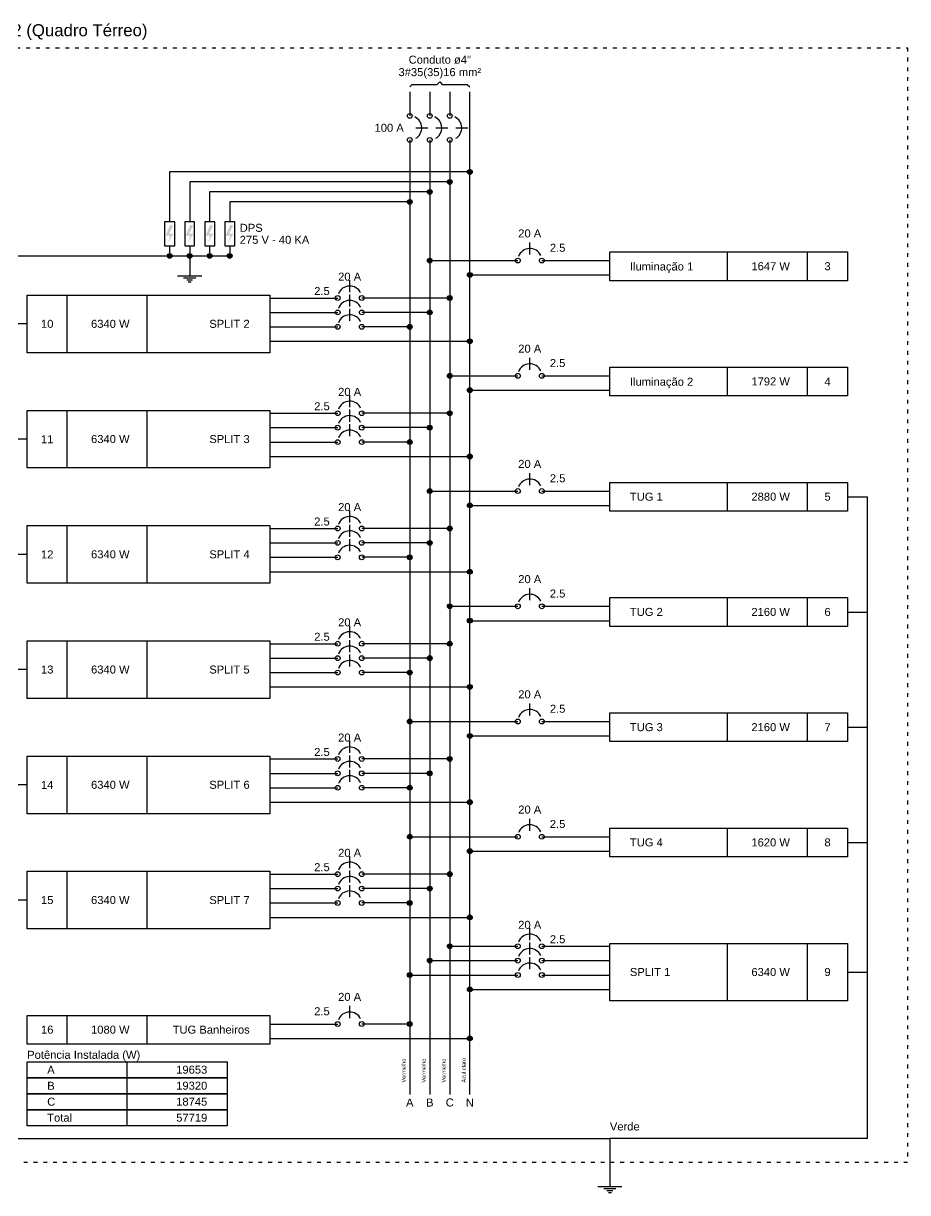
# Model space of a CAD drawing. Extents: x -47 to 87, y -70 to 0.
# Drawn here: x 63.3 to 86.7, y -52.55 to -21.6 of the extents above; entities that cross this region are included whole.
import ezdxf

# ---------------------------------------------------------------- set-up
doc = ezdxf.new("R2010")
doc.units = 0
doc.header["$MEASUREMENT"] = 0
doc.linetypes.add('DOT2', pattern=[3.175, 0, -3.175])
for name, color, linetype in [('DI-BARRAMENTO_FASE_1', 6, 'CONTINUOUS'), ('DI-BARRAMENTO_FASE_2', 6, 'CONTINUOUS'), ('DI-BARRAMENTO_FASE_3', 6, 'CONTINUOUS'), ('DI-BARRAMENTO_NEUTRO', 6, 'CONTINUOUS'), ('DI-DISJUNTOR', 1, 'CONTINUOUS'), ('DI-FIOS', 3, 'CONTINUOUS'), ('DI-LINHAS_DO_DIAGRAMA', 9, 'CONTINUOUS'), ('DI-PONTILHADO', 7, 'CONTINUOUS'), ('DI-TEXTOS_DO_DIAGRAMA', 7, 'CONTINUOUS'), ('DI-TÍTULO_DO_DIAGRAMA', 3, 'CONTINUOUS')]:
    doc.layers.add(name, color=color, linetype=linetype)
doc.styles.add('ARIAL', font='')
doc.styles.get('ARIAL').set_extended_font_data('Arial')

msp = doc.modelspace()

# ---------------------------------------------------------------- hatches: boundary and pattern name
at = {"layer": 'DI-TEXTOS_DO_DIAGRAMA', "linetype": 'CONTINUOUS'}
for points in [[(67.183, -26.924), (67.257, -26.956), (67.152, -27.165), (67.268, -27.165), (67.109, -27.419), (67.183, -27.216), (67.061, -27.216), (67.183, -26.924)], [(67.713, -26.924), (67.787, -26.956), (67.681, -27.165), (67.797, -27.165), (67.639, -27.419), (67.713, -27.216), (67.591, -27.216), (67.713, -26.924)], [(68.242, -26.924), (68.316, -26.956), (68.21, -27.165), (68.327, -27.165), (68.168, -27.419), (68.242, -27.216), (68.121, -27.216), (68.242, -26.924)], [(68.772, -26.924), (68.846, -26.956), (68.74, -27.165), (68.856, -27.165), (68.698, -27.419), (68.772, -27.216), (68.65, -27.216), (68.772, -26.924)]]:
    msp.add_hatch(color=256, dxfattribs=at).paths.add_polyline_path(points)

# ---------------------------------------------------------------- linework, layer by layer
at = {"layer": 'DI-BARRAMENTO_FASE_1', "linetype": 'CONTINUOUS'}
for p, q in [((73.521, -23.412), (73.521, -24.048)), ((73.521, -24.683), (73.521, -49.951))]:
    msp.add_line(p, q, dxfattribs=at)
at = {"layer": 'DI-BARRAMENTO_FASE_2', "linetype": 'CONTINUOUS'}
for p, q in [((74.051, -23.412), (74.051, -24.048)), ((74.051, -24.683), (74.051, -49.951))]:
    msp.add_line(p, q, dxfattribs=at)
at = {"layer": 'DI-BARRAMENTO_FASE_3', "linetype": 'CONTINUOUS'}
for p, q in [((74.58, -23.412), (74.58, -24.048)), ((74.58, -24.683), (74.58, -49.951))]:
    msp.add_line(p, q, dxfattribs=at)
at = {"layer": 'DI-BARRAMENTO_NEUTRO', "linetype": 'CONTINUOUS'}
msp.add_line((75.11, -49.951), (75.11, -23.412), dxfattribs=at)
at = {"layer": 'DI-DISJUNTOR', "linetype": 'CONTINUOUS'}
for p, q in [((73.68, -24.365), (73.998, -24.365)), ((74.21, -24.365), (74.528, -24.365)), ((74.739, -24.365), (75.057, -24.365)), ((76.698, -27.718), (76.698, -27.401)), ((71.933, -28.709), (71.933, -28.392)), ((71.933, -29.091), (71.933, -28.773)), ((71.933, -29.472), (71.933, -29.154)), ((76.698, -30.768), (76.698, -30.45)), ((71.933, -31.759), (71.933, -31.442)), ((71.933, -32.141), (71.933, -31.823)), ((71.933, -32.522), (71.933, -32.204)), ((76.698, -33.818), (76.698, -33.5)), ((71.933, -34.809), (71.933, -34.492)), ((71.933, -35.191), (71.933, -34.873)), ((71.933, -35.572), (71.933, -35.254)), ((76.698, -36.868), (76.698, -36.55)), ((71.933, -37.859), (71.933, -37.541)), ((71.933, -38.24), (71.933, -37.923)), ((71.933, -38.622), (71.933, -38.304)), ((76.698, -39.918), (76.698, -39.6)), ((71.933, -40.909), (71.933, -40.591)), ((71.933, -41.29), (71.933, -40.973)), ((71.933, -41.672), (71.933, -41.354)), ((76.698, -42.968), (76.698, -42.65)), ((71.933, -43.959), (71.933, -43.641)), ((71.933, -44.34), (71.933, -44.023)), ((71.933, -44.721), (71.933, -44.404)), ((76.698, -45.865), (76.698, -45.547)), ((76.698, -46.246), (76.698, -45.929)), ((76.698, -46.628), (76.698, -46.31)), ((71.933, -47.924), (71.933, -47.606))]:
    msp.add_line(p, q, dxfattribs=at)
for points in [[(67.035, -26.854), (67.035, -27.489), (67.3, -27.489), (67.3, -26.854), (67.035, -26.854)], [(67.565, -26.854), (67.565, -27.489), (67.829, -27.489), (67.829, -26.854), (67.565, -26.854)], [(68.094, -26.854), (68.094, -27.489), (68.359, -27.489), (68.359, -26.854), (68.094, -26.854)], [(68.624, -26.854), (68.624, -27.489), (68.888, -27.489), (68.888, -26.854), (68.624, -26.854)]]:
    msp.add_lwpolyline(points, close=True, dxfattribs=at)
for centre in [(73.521, -24.048), (74.051, -24.048), (74.58, -24.048), (73.521, -24.683), (74.051, -24.683), (74.58, -24.683), (76.381, -27.877), (77.016, -27.877), (71.615, -28.868), (72.251, -28.868), (71.615, -29.25), (72.251, -29.25), (71.615, -29.631), (72.251, -29.631), (76.381, -30.927), (77.016, -30.927), (71.615, -31.918), (72.251, -31.918), (71.615, -32.299), (72.251, -32.299), (71.615, -32.681), (72.251, -32.681), (76.381, -33.977), (77.016, -33.977), (71.615, -34.968), (72.251, -34.968), (71.615, -35.349), (72.251, -35.349), (71.615, -35.731), (72.251, -35.731), (76.381, -37.027), (77.016, -37.027), (71.615, -38.018), (72.251, -38.018), (71.615, -38.399), (72.251, -38.399), (71.615, -38.781), (72.251, -38.781), (76.381, -40.077), (77.016, -40.077), (71.615, -41.068), (72.251, -41.068), (71.615, -41.449), (72.251, -41.449), (71.615, -41.83), (72.251, -41.83), (76.381, -43.127), (77.016, -43.127), (71.615, -44.118), (72.251, -44.118), (71.615, -44.499), (72.251, -44.499), (71.615, -44.88), (72.251, -44.88), (76.381, -46.024), (77.016, -46.024), (76.381, -46.405), (77.016, -46.405), (76.381, -46.786), (77.016, -46.786), (71.615, -48.083), (72.251, -48.083)]:
    msp.add_circle(centre, 0.0635, dxfattribs=at)
for centre, start, end in [((73.521, -24.365), 300, 65), ((74.051, -24.365), 300, 65), ((74.58, -24.365), 300, 65), ((76.698, -27.877), 25, 160), ((71.933, -28.868), 25, 160), ((71.933, -29.25), 25, 160), ((71.933, -29.631), 25, 160), ((76.698, -30.927), 25, 160), ((71.933, -31.918), 25, 160), ((71.933, -32.299), 25, 160), ((71.933, -32.681), 25, 160), ((76.698, -33.977), 25, 160), ((71.933, -34.968), 25, 160), ((71.933, -35.349), 25, 160), ((71.933, -35.731), 25, 160), ((76.698, -37.027), 25, 160), ((71.933, -38.018), 25, 160), ((71.933, -38.399), 25, 160), ((71.933, -38.781), 25, 160), ((76.698, -40.077), 25, 160), ((71.933, -41.068), 25, 160), ((71.933, -41.449), 25, 160), ((71.933, -41.83), 25, 160), ((76.698, -43.127), 25, 160), ((71.933, -44.118), 25, 160), ((71.933, -44.499), 25, 160), ((71.933, -44.88), 25, 160), ((76.698, -46.024), 25, 160), ((76.698, -46.405), 25, 160), ((76.698, -46.786), 25, 160), ((71.933, -48.083), 25, 160)]:
    msp.add_arc(centre, 0.318, start, end, dxfattribs=at)
at = {"layer": 'DI-FIOS', "linetype": 'CONTINUOUS'}
for p, q in [((75.11, -25.53), (67.167, -25.53)), ((67.167, -25.53), (67.167, -26.854)), ((74.58, -25.795), (67.697, -25.795)), ((67.697, -25.795), (67.697, -26.854)), ((74.051, -26.06), (68.226, -26.06)), ((68.226, -26.06), (68.226, -26.854)), ((73.521, -26.325), (68.756, -26.325)), ((68.756, -26.325), (68.756, -26.854)), ((67.167, -27.489), (67.167, -27.754)), ((67.697, -27.489), (67.697, -27.754)), ((68.226, -27.489), (68.226, -27.754)), ((68.756, -27.489), (68.756, -27.754)), ((62.868, -27.754), (68.756, -27.754)), ((67.697, -27.754), (67.697, -28.284)), ((67.379, -28.284), (68.015, -28.284)), ((67.538, -28.337), (67.856, -28.337)), ((67.618, -28.39), (67.776, -28.39)), ((67.657, -28.442), (67.737, -28.442)), ((63.397, -29.555), (62.868, -29.555)), ((63.397, -32.604), (62.868, -32.604)), ((85.107, -34.129), (85.636, -34.129)), ((85.636, -51.116), (85.636, -34.129)), ((63.397, -35.654), (62.868, -35.654)), ((85.107, -37.179), (85.636, -37.179)), ((63.397, -38.704), (62.868, -38.704)), ((85.107, -40.229), (85.636, -40.229)), ((63.397, -41.754), (62.868, -41.754)), ((85.107, -43.279), (85.636, -43.279)), ((63.397, -44.804), (62.868, -44.804)), ((85.107, -46.71), (85.636, -46.71)), ((62.868, -51.116), (78.816, -51.116)), ((78.816, -51.116), (78.816, -52.386)), ((85.636, -51.116), (78.816, -51.116)), ((78.499, -52.386), (79.134, -52.386)), ((78.658, -52.44), (78.975, -52.44)), ((78.737, -52.492), (78.896, -52.492)), ((78.777, -52.545), (78.856, -52.545))]:
    msp.add_line(p, q, dxfattribs=at)
at = {"layer": 'DI-FIOS', "linetype": 'CONTINUOUS', "const_width": 0.0635}
for points in [[(75.142, -25.53, 1), (75.078, -25.53, 1)], [(74.612, -25.795, 1), (74.549, -25.795, 1)], [(73.553, -26.325, 1), (73.49, -26.325, 1)], [(74.083, -26.06, 1), (74.019, -26.06, 1)], [(67.199, -27.754, 1), (67.136, -27.754, 1)], [(67.729, -27.754, 1), (67.665, -27.754, 1)], [(68.258, -27.754, 1), (68.195, -27.754, 1)], [(68.788, -27.754, 1), (68.724, -27.754, 1)]]:
    msp.add_lwpolyline(points, format="xyb", close=True, dxfattribs=at)
at = {"layer": 'DI-FIOS', "linetype": 'CONTINUOUS'}
for centre in [(75.11, -25.53), (74.58, -25.795), (73.521, -26.325), (74.051, -26.06), (67.167, -27.754), (67.697, -27.754), (68.226, -27.754), (68.756, -27.754)]:
    msp.add_circle(centre, 0.0635, dxfattribs=at)
at = {"layer": 'DI-LINHAS_DO_DIAGRAMA', "linetype": 'CONTINUOUS'}
for p, q in [((81.93, -28.411), (81.93, -27.648)), ((84.048, -28.411), (84.048, -27.648)), ((74.051, -27.877), (76.381, -27.877)), ((77.016, -27.877), (78.816, -27.877)), ((75.11, -28.258), (78.816, -28.258)), ((64.456, -30.317), (64.456, -28.792)), ((66.574, -30.317), (66.574, -28.792)), ((69.815, -28.868), (71.615, -28.868)), ((74.58, -28.868), (72.251, -28.868)), ((69.815, -29.25), (71.615, -29.25)), ((74.051, -29.25), (72.251, -29.25)), ((69.815, -29.631), (71.615, -29.631)), ((73.521, -29.631), (72.251, -29.631)), ((69.815, -30.012), (75.11, -30.012)), ((74.58, -30.927), (76.381, -30.927)), ((77.016, -30.927), (78.816, -30.927)), ((81.93, -31.461), (81.93, -30.698)), ((84.048, -31.461), (84.048, -30.698)), ((75.11, -31.308), (78.816, -31.308)), ((64.456, -33.367), (64.456, -31.842)), ((66.574, -33.367), (66.574, -31.842)), ((69.815, -31.918), (71.615, -31.918)), ((74.58, -31.918), (72.251, -31.918)), ((69.815, -32.299), (71.615, -32.299)), ((74.051, -32.299), (72.251, -32.299)), ((69.815, -32.681), (71.615, -32.681)), ((73.521, -32.681), (72.251, -32.681)), ((69.815, -33.062), (75.11, -33.062)), ((74.051, -33.977), (76.381, -33.977)), ((77.016, -33.977), (78.816, -33.977)), ((81.93, -34.511), (81.93, -33.748)), ((84.048, -34.511), (84.048, -33.748)), ((75.11, -34.358), (78.816, -34.358)), ((64.456, -36.417), (64.456, -34.892)), ((66.574, -36.417), (66.574, -34.892)), ((69.815, -34.968), (71.615, -34.968)), ((74.58, -34.968), (72.251, -34.968)), ((69.815, -35.349), (71.615, -35.349)), ((74.051, -35.349), (72.251, -35.349)), ((69.815, -35.731), (71.615, -35.731)), ((73.521, -35.731), (72.251, -35.731)), ((69.815, -36.112), (75.11, -36.112)), ((81.93, -37.56), (81.93, -36.798)), ((84.048, -37.56), (84.048, -36.798)), ((74.58, -37.027), (76.381, -37.027)), ((77.016, -37.027), (78.816, -37.027)), ((75.11, -37.408), (78.816, -37.408)), ((64.456, -39.467), (64.456, -37.942)), ((66.574, -39.467), (66.574, -37.942)), ((69.815, -38.018), (71.615, -38.018)), ((74.58, -38.018), (72.251, -38.018)), ((69.815, -38.399), (71.615, -38.399)), ((74.051, -38.399), (72.251, -38.399)), ((69.815, -38.781), (71.615, -38.781)), ((73.521, -38.781), (72.251, -38.781)), ((69.815, -39.162), (75.11, -39.162)), ((81.93, -40.61), (81.93, -39.848)), ((84.048, -40.61), (84.048, -39.848)), ((73.521, -40.077), (76.381, -40.077)), ((77.016, -40.077), (78.816, -40.077)), ((75.11, -40.458), (78.816, -40.458)), ((64.456, -42.517), (64.456, -40.992)), ((66.574, -42.517), (66.574, -40.992)), ((69.815, -41.068), (71.615, -41.068)), ((74.58, -41.068), (72.251, -41.068)), ((69.815, -41.449), (71.615, -41.449)), ((74.051, -41.449), (72.251, -41.449)), ((69.815, -41.83), (71.615, -41.83)), ((73.521, -41.83), (72.251, -41.83)), ((69.815, -42.212), (75.11, -42.212)), ((81.93, -43.66), (81.93, -42.898)), ((84.048, -43.66), (84.048, -42.898)), ((73.521, -43.127), (76.381, -43.127)), ((77.016, -43.127), (78.816, -43.127)), ((75.11, -43.508), (78.816, -43.508)), ((64.456, -45.567), (64.456, -44.042)), ((66.574, -45.567), (66.574, -44.042)), ((69.815, -44.118), (71.615, -44.118)), ((74.58, -44.118), (72.251, -44.118)), ((69.815, -44.499), (71.615, -44.499)), ((74.051, -44.499), (72.251, -44.499)), ((69.815, -44.88), (71.615, -44.88)), ((73.521, -44.88), (72.251, -44.88)), ((69.815, -45.262), (75.11, -45.262)), ((74.58, -46.024), (76.381, -46.024)), ((77.016, -46.024), (78.816, -46.024)), ((81.93, -47.473), (81.93, -45.948)), ((84.048, -47.473), (84.048, -45.948)), ((74.051, -46.405), (76.381, -46.405)), ((77.016, -46.405), (78.816, -46.405)), ((73.521, -46.786), (76.381, -46.786)), ((77.016, -46.786), (78.816, -46.786)), ((75.11, -47.168), (78.816, -47.168)), ((64.456, -48.617), (64.456, -47.854)), ((66.574, -48.617), (66.574, -47.854)), ((69.815, -48.083), (71.615, -48.083)), ((73.521, -48.083), (72.251, -48.083)), ((69.815, -48.464), (75.11, -48.464)), ((66.045, -49.506), (66.045, -49.082)), ((66.045, -49.93), (66.045, -49.506)), ((66.045, -50.353), (66.045, -49.93)), ((66.045, -50.777), (66.045, -50.353))]:
    msp.add_line(p, q, dxfattribs=at)
at = {"layer": 'DI-LINHAS_DO_DIAGRAMA', "linetype": 'CONTINUOUS', "const_width": 0.0635}
for points in [[(74.083, -27.877, 1), (74.019, -27.877, 1)], [(75.142, -28.258, 1), (75.078, -28.258, 1)], [(74.612, -28.868, 1), (74.549, -28.868, 1)], [(74.083, -29.25, 1), (74.019, -29.25, 1)], [(73.553, -29.631, 1), (73.49, -29.631, 1)], [(75.142, -30.012, 1), (75.078, -30.012, 1)], [(74.612, -30.927, 1), (74.549, -30.927, 1)], [(75.142, -31.308, 1), (75.078, -31.308, 1)], [(74.612, -31.918, 1), (74.549, -31.918, 1)], [(74.083, -32.299, 1), (74.019, -32.299, 1)], [(73.553, -32.681, 1), (73.49, -32.681, 1)], [(75.142, -33.062, 1), (75.078, -33.062, 1)], [(74.083, -33.977, 1), (74.019, -33.977, 1)], [(75.142, -34.358, 1), (75.078, -34.358, 1)], [(74.612, -34.968, 1), (74.549, -34.968, 1)], [(74.083, -35.349, 1), (74.019, -35.349, 1)], [(73.553, -35.731, 1), (73.49, -35.731, 1)], [(75.142, -36.112, 1), (75.078, -36.112, 1)], [(74.612, -37.027, 1), (74.549, -37.027, 1)], [(75.142, -37.408, 1), (75.078, -37.408, 1)], [(74.612, -38.018, 1), (74.549, -38.018, 1)], [(74.083, -38.399, 1), (74.019, -38.399, 1)], [(73.553, -38.781, 1), (73.49, -38.781, 1)], [(75.142, -39.162, 1), (75.078, -39.162, 1)], [(73.553, -40.077, 1), (73.49, -40.077, 1)], [(75.142, -40.458, 1), (75.078, -40.458, 1)], [(74.612, -41.068, 1), (74.549, -41.068, 1)], [(74.083, -41.449, 1), (74.019, -41.449, 1)], [(73.553, -41.83, 1), (73.49, -41.83, 1)], [(75.142, -42.212, 1), (75.078, -42.212, 1)], [(73.553, -43.127, 1), (73.49, -43.127, 1)], [(75.142, -43.508, 1), (75.078, -43.508, 1)], [(74.612, -44.118, 1), (74.549, -44.118, 1)], [(74.083, -44.499, 1), (74.019, -44.499, 1)], [(73.553, -44.88, 1), (73.49, -44.88, 1)], [(75.142, -45.262, 1), (75.078, -45.262, 1)], [(74.612, -46.024, 1), (74.549, -46.024, 1)], [(74.083, -46.405, 1), (74.019, -46.405, 1)], [(73.553, -46.786, 1), (73.49, -46.786, 1)], [(75.142, -47.168, 1), (75.078, -47.168, 1)], [(73.553, -48.083, 1), (73.49, -48.083, 1)], [(75.142, -48.464, 1), (75.078, -48.464, 1)]]:
    msp.add_lwpolyline(points, format="xyb", close=True, dxfattribs=at)
at = {"layer": 'DI-LINHAS_DO_DIAGRAMA', "linetype": 'CONTINUOUS'}
for points in [[(78.816, -28.411), (78.816, -27.648), (85.107, -27.648), (85.107, -28.411), (78.816, -28.411)], [(63.397, -30.317), (63.397, -28.792), (69.815, -28.792), (69.815, -30.317), (63.397, -30.317)], [(78.816, -31.461), (78.816, -30.698), (85.107, -30.698), (85.107, -31.461), (78.816, -31.461)], [(63.397, -33.367), (63.397, -31.842), (69.815, -31.842), (69.815, -33.367), (63.397, -33.367)], [(78.816, -34.511), (78.816, -33.748), (85.107, -33.748), (85.107, -34.511), (78.816, -34.511)], [(63.397, -36.417), (63.397, -34.892), (69.815, -34.892), (69.815, -36.417), (63.397, -36.417)], [(78.816, -37.56), (78.816, -36.798), (85.107, -36.798), (85.107, -37.56), (78.816, -37.56)], [(63.397, -39.467), (63.397, -37.942), (69.815, -37.942), (69.815, -39.467), (63.397, -39.467)], [(78.816, -40.61), (78.816, -39.848), (85.107, -39.848), (85.107, -40.61), (78.816, -40.61)], [(63.397, -42.517), (63.397, -40.992), (69.815, -40.992), (69.815, -42.517), (63.397, -42.517)], [(78.816, -43.66), (78.816, -42.898), (85.107, -42.898), (85.107, -43.66), (78.816, -43.66)], [(63.397, -45.567), (63.397, -44.042), (69.815, -44.042), (69.815, -45.567), (63.397, -45.567)], [(78.816, -47.473), (78.816, -45.948), (85.107, -45.948), (85.107, -47.473), (78.816, -47.473)], [(63.397, -48.617), (63.397, -47.854), (69.815, -47.854), (69.815, -48.617), (63.397, -48.617)], [(63.397, -49.506), (63.397, -49.082), (68.692, -49.082), (68.692, -49.506), (63.397, -49.506)], [(63.397, -49.93), (63.397, -49.506), (68.692, -49.506), (68.692, -49.93), (63.397, -49.93)], [(63.397, -50.353), (63.397, -49.93), (68.692, -49.93), (68.692, -50.353), (63.397, -50.353)], [(63.397, -50.777), (63.397, -50.353), (68.692, -50.353), (68.692, -50.777), (63.397, -50.777)]]:
    msp.add_lwpolyline(points, close=True, dxfattribs=at)
for centre in [(74.051, -27.877), (75.11, -28.258), (74.58, -28.868), (74.051, -29.25), (73.521, -29.631), (75.11, -30.012), (74.58, -30.927), (75.11, -31.308), (74.58, -31.918), (74.051, -32.299), (73.521, -32.681), (75.11, -33.062), (74.051, -33.977), (75.11, -34.358), (74.58, -34.968), (74.051, -35.349), (73.521, -35.731), (75.11, -36.112), (74.58, -37.027), (75.11, -37.408), (74.58, -38.018), (74.051, -38.399), (73.521, -38.781), (75.11, -39.162), (73.521, -40.077), (75.11, -40.458), (74.58, -41.068), (74.051, -41.449), (73.521, -41.83), (75.11, -42.212), (73.521, -43.127), (75.11, -43.508), (74.58, -44.118), (74.051, -44.499), (73.521, -44.88), (75.11, -45.262), (74.58, -46.024), (74.051, -46.405), (73.521, -46.786), (75.11, -47.168), (73.521, -48.083), (75.11, -48.464)]:
    msp.add_circle(centre, 0.0635, dxfattribs=at)
at = {"layer": 'DI-PONTILHADO', "linetype": 'DOT2', "ltscale": 0.05}
msp.add_lwpolyline([(62.338, -51.751), (62.338, -22.247), (86.695, -22.247), (86.695, -51.751), (62.338, -51.751)], close=True, dxfattribs=at)
at = {"layer": 'DI-TEXTOS_DO_DIAGRAMA', "linetype": 'CONTINUOUS'}
for p, q in [((74.249, -23.214), (74.316, -23.148)), ((74.316, -23.148), (74.382, -23.214)), ((73.521, -23.28), (73.588, -23.214)), ((73.588, -23.214), (74.249, -23.214)), ((74.382, -23.214), (75.044, -23.214)), ((75.044, -23.214), (75.11, -23.28))]:
    msp.add_line(p, q, dxfattribs=at)

# ---------------------------------------------------------------- texts
at = {"layer": 'DI-BARRAMENTO_FASE_1', "insert": (73.415, -49.633), "char_height": 0.1059, "width": 1.01664, "attachment_point": 7, "rotation": 90.0002, "style": 'ARIAL'}
msp.add_mtext('Vermelho', dxfattribs=at)
at = {"layer": 'DI-BARRAMENTO_FASE_1', "insert": (73.521, -50.268), "char_height": 0.212, "width": 0.25416, "attachment_point": 8, "style": 'ARIAL'}
msp.add_mtext('A', dxfattribs=at)
at = {"layer": 'DI-BARRAMENTO_FASE_2', "insert": (73.945, -49.633), "char_height": 0.1059, "width": 1.01664, "attachment_point": 7, "rotation": 90.0002, "style": 'ARIAL'}
msp.add_mtext('Vermelho', dxfattribs=at)
at = {"layer": 'DI-BARRAMENTO_FASE_2', "insert": (74.051, -50.268), "char_height": 0.212, "width": 0.25416, "attachment_point": 8, "style": 'ARIAL'}
msp.add_mtext('B', dxfattribs=at)
at = {"layer": 'DI-BARRAMENTO_FASE_3', "insert": (74.474, -49.633), "char_height": 0.1059, "width": 1.01664, "attachment_point": 7, "rotation": 90.0002, "style": 'ARIAL'}
msp.add_mtext('Vermelho', dxfattribs=at)
at = {"layer": 'DI-BARRAMENTO_FASE_3', "insert": (74.58, -50.268), "char_height": 0.212, "width": 0.25416, "attachment_point": 8, "style": 'ARIAL'}
msp.add_mtext('C', dxfattribs=at)
at = {"layer": 'DI-BARRAMENTO_NEUTRO', "insert": (75.004, -49.633), "char_height": 0.1059, "width": 1.2708, "attachment_point": 7, "rotation": 90.0002, "style": 'ARIAL'}
msp.add_mtext('Azul claro', dxfattribs=at)
at = {"layer": 'DI-BARRAMENTO_NEUTRO', "insert": (75.11, -50.268), "char_height": 0.212, "width": 0.25416, "attachment_point": 8, "style": 'ARIAL'}
msp.add_mtext('N', dxfattribs=at)
at = {"layer": 'DI-FIOS', "insert": (78.816, -50.904), "char_height": 0.2118, "width": 1.2708, "attachment_point": 7, "style": 'ARIAL'}
msp.add_mtext('Verde', dxfattribs=at)
at = {"layer": 'DI-LINHAS_DO_DIAGRAMA', "style": 'ARIAL'}
for s, insert, char_height, width, attachment_point in [('A', (63.927, -49.4), 0.212, 0.25416, 7), (' 19653', (68.163, -49.4), 0.2118, 1.52496, 9), ('B', (63.927, -49.824), 0.212, 0.25416, 7), (' 19320', (68.163, -49.824), 0.2118, 1.52496, 9), ('C', (63.927, -50.247), 0.212, 0.25416, 7), (' 18745', (68.163, -50.247), 0.2118, 1.52496, 9), ('Total', (63.927, -50.671), 0.2118, 1.2708, 7), (' 57719', (68.163, -50.671), 0.2118, 1.52496, 9)]:
    msp.add_mtext(s, dxfattribs=dict(at, insert=insert, char_height=char_height, width=width, attachment_point=attachment_point))
at = {"layer": 'DI-TEXTOS_DO_DIAGRAMA', "style": 'ARIAL'}
for s, insert, char_height, width, attachment_point in [('Conduto ø4"', (74.316, -22.671), 0.2118, 2.79576, 8), ('3#35(35)16 mm²', (74.316, -23.059), 0.2118, 3.55824, 8), ('100 A', (73.363, -24.471), 0.2118, 1.2708, 9), ('DPS', (69.021, -27.119), 0.2118, 0.76248, 7), ('275 V - 40 KA', (69.021, -27.436), 0.2118, 3.30408, 7), ('    20 A', (76.063, -27.267), 0.2118, 2.03328, 7), ('2.5', (77.228, -27.648), 0.2118, 0.76248, 7), ('Iluminação 1', (79.346, -28.205), 0.2118, 3.04992, 7), ('  1647 W', (82.989, -28.135), 0.2118, 2.03328, 8), ('3', (84.577, -28.135), 0.212, 0.25416, 8), ('    20 A', (71.297, -28.411), 0.2118, 2.03328, 7), ('2.5', (71.403, -28.792), 0.2118, 0.76248, 9), ('10', (63.927, -29.66), 0.2118, 0.50832, 8), ('  6340 W', (65.515, -29.66), 0.2118, 2.03328, 8), ('SPLIT 2', (69.285, -29.66), 0.2118, 1.77912, 9), ('    20 A', (76.063, -30.317), 0.2118, 2.03328, 7), ('2.5', (77.228, -30.698), 0.2118, 0.76248, 7), ('    20 A', (71.297, -31.461), 0.2118, 2.03328, 7), ('Iluminação 2', (79.346, -31.255), 0.2118, 3.04992, 7), ('  1792 W', (82.989, -31.185), 0.2118, 2.03328, 8), ('4', (84.577, -31.185), 0.212, 0.25416, 8), ('2.5', (71.403, -31.842), 0.2118, 0.76248, 9), ('  6340 W', (65.515, -32.71), 0.2118, 2.03328, 8), ('SPLIT 3', (69.285, -32.71), 0.2118, 1.77912, 9), ('11', (63.927, -32.71), 0.2118, 0.50832, 8), ('    20 A', (76.063, -33.367), 0.2118, 2.03328, 7), ('2.5', (77.228, -33.748), 0.2118, 0.76248, 7), ('TUG 1', (79.346, -34.235), 0.2118, 1.2708, 7), ('  2880 W', (82.989, -34.235), 0.2118, 2.03328, 8), ('5', (84.577, -34.235), 0.212, 0.25416, 8), ('    20 A', (71.297, -34.51), 0.2118, 2.03328, 7), ('2.5', (71.403, -34.892), 0.2118, 0.76248, 9), ('12', (63.927, -35.76), 0.2118, 0.50832, 8), ('  6340 W', (65.515, -35.76), 0.2118, 2.03328, 8), ('SPLIT 4', (69.285, -35.76), 0.2118, 1.77912, 9), ('    20 A', (76.063, -36.417), 0.2118, 2.03328, 7), ('2.5', (77.228, -36.798), 0.2118, 0.76248, 7), ('TUG 2', (79.346, -37.285), 0.2118, 1.2708, 7), ('  2160 W', (82.989, -37.285), 0.2118, 2.03328, 8), ('6', (84.577, -37.285), 0.212, 0.25416, 8), ('    20 A', (71.297, -37.56), 0.2118, 2.03328, 7), ('2.5', (71.403, -37.942), 0.2118, 0.76248, 9), ('13', (63.927, -38.81), 0.2118, 0.50832, 8), ('  6340 W', (65.515, -38.81), 0.2118, 2.03328, 8), ('SPLIT 5', (69.285, -38.81), 0.2118, 1.77912, 9), ('    20 A', (76.063, -39.467), 0.2118, 2.03328, 7), ('2.5', (77.228, -39.848), 0.2118, 0.76248, 7), ('TUG 3', (79.346, -40.335), 0.2118, 1.2708, 7), ('  2160 W', (82.989, -40.335), 0.2118, 2.03328, 8), ('7', (84.577, -40.335), 0.212, 0.25416, 8), ('    20 A', (71.297, -40.61), 0.2118, 2.03328, 7), ('2.5', (71.403, -40.992), 0.2118, 0.76248, 9), ('14', (63.927, -41.86), 0.2118, 0.50832, 8), ('  6340 W', (65.515, -41.86), 0.2118, 2.03328, 8), ('SPLIT 6', (69.285, -41.86), 0.2118, 1.77912, 9), ('    20 A', (76.063, -42.516), 0.2118, 2.03328, 7), ('2.5', (77.228, -42.898), 0.2118, 0.76248, 7), ('TUG 4', (79.346, -43.385), 0.2118, 1.2708, 7), ('  1620 W', (82.989, -43.385), 0.2118, 2.03328, 8), ('8', (84.577, -43.385), 0.212, 0.25416, 8), ('    20 A', (71.297, -43.66), 0.2118, 2.03328, 7), ('2.5', (71.403, -44.041), 0.2118, 0.76248, 9), ('15', (63.927, -44.91), 0.2118, 0.50832, 8), ('  6340 W', (65.515, -44.91), 0.2118, 2.03328, 8), ('SPLIT 7', (69.285, -44.91), 0.2118, 1.77912, 9), ('    20 A', (76.063, -45.566), 0.2118, 2.03328, 7), ('2.5', (77.228, -45.948), 0.2118, 0.76248, 7), ('SPLIT 1', (79.346, -46.816), 0.2118, 1.77912, 7), ('  6340 W', (82.989, -46.816), 0.2118, 2.03328, 8), ('9', (84.577, -46.816), 0.212, 0.25416, 8), ('    20 A', (71.297, -47.473), 0.2118, 2.03328, 7), ('2.5', (71.403, -47.854), 0.2118, 0.76248, 9), ('16', (63.927, -48.341), 0.2118, 0.50832, 8), ('  1080 W', (65.515, -48.341), 0.2118, 2.03328, 8), ('TUG Banheiros', (69.285, -48.341), 0.2118, 3.30408, 9), ('Potência Instalada (W)', (63.397, -49.068), 0.2118, 5.59152, 7)]:
    msp.add_mtext(s, dxfattribs=dict(at, insert=insert, char_height=char_height, width=width, attachment_point=attachment_point))
at = {"layer": 'DI-TÍTULO_DO_DIAGRAMA', "insert": (62.338, -22.035), "char_height": 0.3177, "width": 7.24356, "attachment_point": 7, "style": 'ARIAL'}
msp.add_mtext('QD2 (Quadro Térreo)', dxfattribs=at)

doc.saveas('drawing.dxf')
